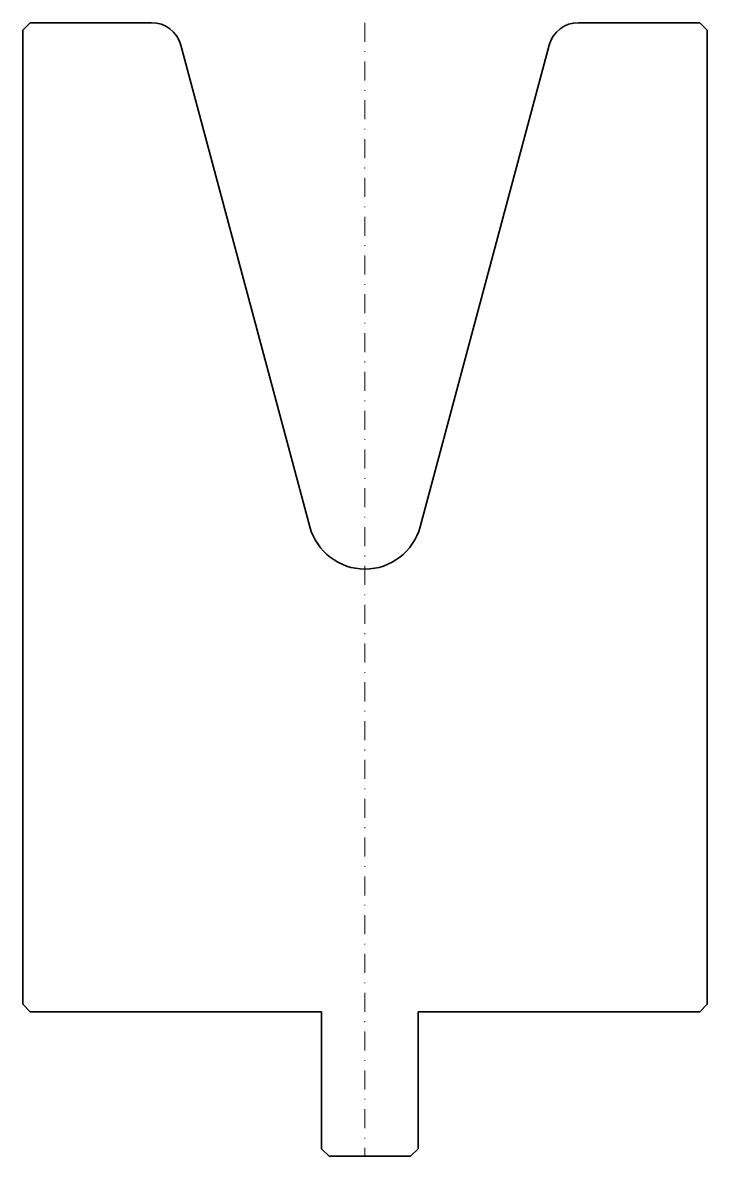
# Model space of a CAD drawing. Header units: millimetres. Extents: x -45 to 45, y -149 to 0.
import ezdxf

# ---------------------------------------------------------------- set-up
doc = ezdxf.new("R2010")
doc.units = ezdxf.units.MM
doc.header["$LTSCALE"] = 5
doc.linetypes.add('AUSGEZOGEN', pattern=[0])
doc.linetypes.add('DASHDOT', pattern=[1, 0.5, -0.25, 0, -0.25])
doc.layers.add('2', color=7, linetype='Continuous')

msp = doc.modelspace()

# ---------------------------------------------------------------- linework, layer by layer
at = {"layer": '2', "color": 7, "linetype": 'AUSGEZOGEN', "lineweight": 35}
for p, q in [((-44, 0), (-28.07, 0)), ((-45, -1), (-44, 0)), ((-45, -129), (-45, -1)), ((28.07, 0), (44, 0)), ((44, 0), (45, -1)), ((45, -1), (45, -129)), ((-24.21, -2.96), (-7.24, -66.26)), ((7.24, -66.26), (24.21, -2.96)), ((-44, -130), (-45, -129)), ((45, -129), (44, -130)), ((-5.7, -130), (-44, -130)), ((-5.7, -148), (-5.7, -130)), ((44, -130), (7, -130)), ((7, -130), (7, -148)), ((-4.7, -149), (-5.7, -148)), ((6, -149), (-4.7, -149)), ((7, -148), (6, -149))]:
    msp.add_line(p, q, dxfattribs=at)
at = {"layer": '2', "color": 7, "linetype": 'DASHDOT', "lineweight": 18}
msp.add_line((0, 0), (0, -149), dxfattribs=at)
at = {"layer": '2', "color": 7, "linetype": 'AUSGEZOGEN', "lineweight": 35}
for centre, radius, start, end in [((-28.07, -4), 4, 15, 90), ((28.07, -4), 4, 90, 165), ((0, -64.32), 7.5, 195, 345)]:
    msp.add_arc(centre, radius, start, end, dxfattribs=at)

doc.saveas('drawing.dxf')
